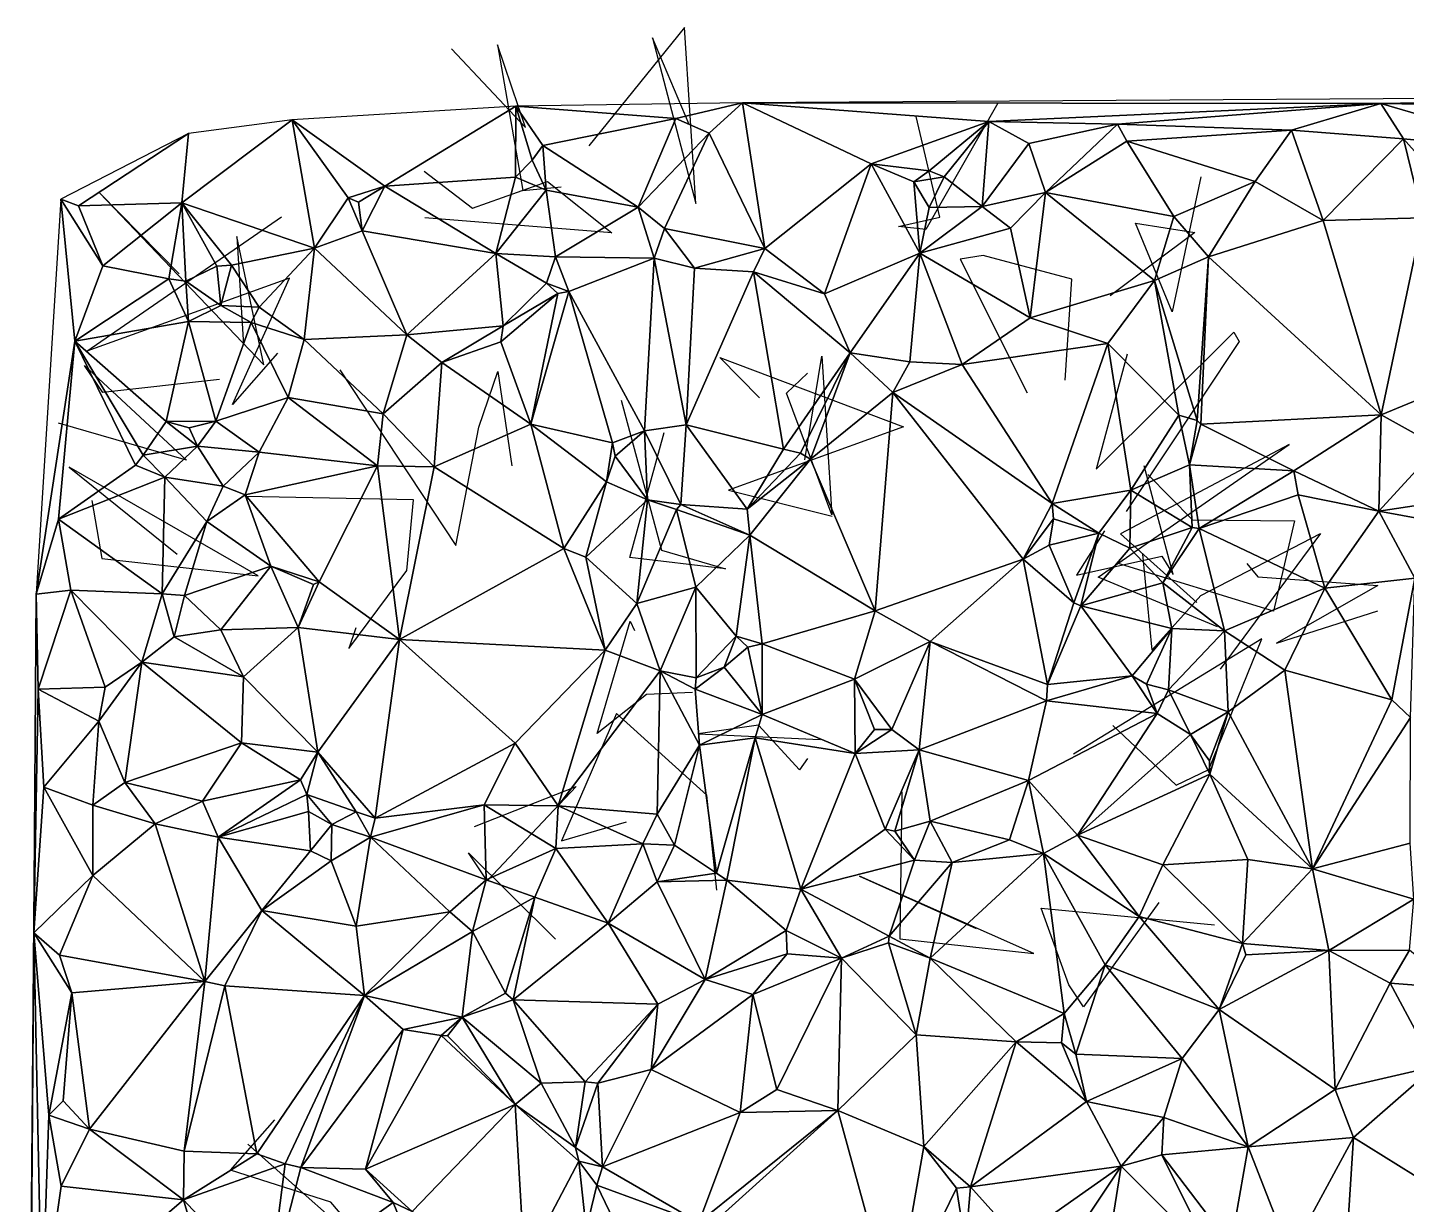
# Model space of a CAD drawing. Header units: metres. Extents: x -15 to 15.8, y -15.8 to 15.6.
# Drawn here: x -15 to -1.83, y 4.39 to 15.63 of the extents above; entities that cross this region are included whole.
import ezdxf

# ---------------------------------------------------------------- set-up
doc = ezdxf.new("R2010")
doc.units = ezdxf.units.M
doc.layers.add('CRACKS', color=1, linetype='Continuous')
doc.layers.add('STREET_MESH', color=7, linetype='Continuous')

msp = doc.modelspace()

# ---------------------------------------------------------------- linework, layer by layer
at = {"layer": 'CRACKS'}
for points in [[(-8.679, 14.706, 0.1), (-9.029, 15.536, 0.1), (-8.614, 13.951, 0.1), (-8.723, 15.632, 0.1), (-9.636, 14.503, 0.1)], [(-10.949, 15.429, 0.1), (-10.24, 14.679, 0.1), (-10.51, 15.467, 0.1), (-10.268, 14.078, 0.1), (-9.902, 14.111, 0.1)], [(-5.728, 14.91, 0.1), (-6.416, 13.704, 0.1), (-6.677, 13.733, 0.1), (-6.285, 13.822, 0.1), (-6.511, 14.784, 0.1)], [(-11.209, 14.262, 0.1), (-10.747, 13.908, 0.1), (-10.032, 14.163, 0.1), (-9.415, 13.672, 0.1), (-11.203, 13.815, 0.1)], [(-3.789, 14.208, 0.1), (-4.065, 12.919, 0.1), (-4.414, 13.765, 0.1), (-3.849, 13.677, 0.1), (-4.656, 13.072, 0.1)], [(-13.55, 13.282, 0.1), (-14.31, 14.053, 0.1), (-12.742, 12.413, 0.1), (-12.999, 13.637, 0.1), (-12.935, 12.601, 0.1)], [(-12.609, 12.524, 0.1), (-13.039, 12.033, 0.1), (-12.497, 13.238, 0.1), (-14.43, 12.541, 0.1), (-12.571, 13.825, 0.1)], [(-5.086, 12.265, 0.1), (-5.022, 13.23, 0.1), (-5.869, 13.456, 0.1), (-6.089, 13.421, 0.1), (-5.448, 12.145, 0.1)], [(-4.495, 12.514, 0.1), (-4.791, 11.415, 0.1), (-3.475, 12.724, 0.1), (-3.424, 12.635, 0.1), (-4.504, 11.01, 0.1)], [(-13.164, 12.273, 0.1), (-14.28, 12.147, 0.1), (-14.455, 12.407, 0.1), (-13.48, 11.502, 0.1), (-14.702, 11.855, 0.1)], [(-8.006, 12.096, 0.1), (-8.386, 12.483, 0.1), (-6.632, 11.82, 0.1), (-8.303, 11.215, 0.1), (-7.312, 10.966, 0.1)], [(-7.574, 11.506, 0.1), (-7.411, 12.493, 0.1), (-7.315, 10.979, 0.1), (-7.748, 12.14, 0.1), (-7.548, 12.333, 0.1)], [(-12.015, 12.363, 0.1), (-10.906, 10.688, 0.1), (-10.688, 11.815, 0.1), (-10.506, 12.348, 0.1), (-10.373, 11.448, 0.1)], [(-9.326, 12.074, 0.1), (-8.942, 10.643, 0.1), (-8.33, 10.465, 0.1), (-9.245, 10.571, 0.1), (-8.917, 11.766, 0.1)], [(-3.632, 9.91, 0.1), (-4.772, 10.385, 0.1), (-2.947, 11.651, 0.1), (-4.557, 10.799, 0.1), (-3.83, 10.141, 0.1)], [(-14.383, 11.117, 0.1), (-14.289, 10.563, 0.1), (-12.796, 10.396, 0.1), (-14.6, 11.433, 0.1), (-13.57, 10.605, 0.1)], [(-4.712, 10.828, 0.1), (-4.979, 10.404, 0.1), (-4.163, 10.586, 0.1), (-4.054, 10.409, 0.1), (-4.332, 11.446, 0.1)], [(-4.296, 11.366, 0.1), (-3.869, 10.931, 0.1), (-2.897, 10.922, 0.1), (-3.098, 10.06, 0.1), (-4.591, 10.518, 0.1)], [(-11.862, 9.899, 0.1), (-11.93, 9.703, 0.1), (-11.374, 10.447, 0.1), (-11.311, 11.122, 0.1), (-12.916, 11.155, 0.1)], [(-4.348, 10.605, 0.1), (-4.259, 9.688, 0.1), (-3.792, 10.209, 0.1), (-2.649, 10.8, 0.1), (-3.607, 9.507, 0.1)], [(-3.352, 10.515, 0.1), (-3.245, 10.386, 0.1), (-2.099, 10.306, 0.1), (-3.069, 9.754, 0.1), (-2.101, 10.064, 0.1)], [(-8.647, 9.284, 0.1), (-9.086, 9.262, 0.1), (-9.557, 8.891, 0.1), (-9.243, 9.964, 0.1), (-9.199, 9.876, 0.1)], [(-4.632, 8.969, 0.1), (-4.025, 8.399, 0.1), (-3.714, 8.548, 0.1), (-3.207, 9.794, 0.1), (-5.007, 8.693, 0.1)], [(-8.414, 7.396, 0.1), (-8.508, 8.301, 0.1), (-9.373, 9.082, 0.1), (-9.896, 7.867, 0.1), (-9.278, 8.046, 0.1)], [(-7.547, 8.652, 0.1), (-7.623, 8.544, 0.1), (-8.016, 8.971, 0.1), (-8.593, 8.887, 0.1), (-7.426, 8.833, 0.1)], [(-10.729, 8.004, 0.1), (-9.756, 8.386, 0.1), (-10.607, 7.485, 0.1), (-10.786, 7.751, 0.1), (-9.955, 6.927, 0.1)], [(-6.648, 8.335, 0.1), (-6.665, 6.93, 0.1), (-5.387, 6.789, 0.1), (-7.052, 7.528, 0.1), (-5.938, 7.028, 0.1)], [(-4.192, 7.276, 0.1), (-4.912, 6.281, 0.1), (-5.05, 6.492, 0.1), (-5.316, 7.222, 0.1), (-3.66, 7.063, 0.1)], [(-12.893, 4.968, 0.1), (-11.585, 3.809, 0.1), (-12.102, 4.416, 0.1), (-13.059, 4.722, 0.1), (-12.636, 5.203, 0.1)]]:
    msp.add_polyline3d(points, dxfattribs=at)
at = {"layer": 'STREET_MESH'}
for points in [[(-11.586, 14.118), (-10.334, 14.883), (-12.469, 14.751)], [(-11.586, 14.118), (-10.337, 14.203), (-10.334, 14.883)], [(-10.334, 14.883), (-10.337, 14.203), (-10.178, 14.367)], [(-10.334, 14.883), (-8.806, 14.765), (-8.17, 14.915)], [(-10.076, 14.506), (-10.334, 14.883), (-10.178, 14.367)], [(-10.076, 14.506), (-8.806, 14.765), (-10.334, 14.883)], [(-8.806, 14.765), (-8.488, 14.624), (-8.17, 14.915)], [(-8.488, 14.624), (-7.954, 13.524), (-8.17, 14.915)], [(2.034, 14.977), (-8.17, 14.915), (-2.072, 14.906)], [(-8.17, 14.915), (-5.817, 14.735), (-2.072, 14.906)], [(-7.954, 13.524), (-6.939, 14.331), (-8.17, 14.915)], [(-6.939, 14.331), (-5.817, 14.735), (-8.17, 14.915)], [(-5.817, 14.735), (-4.585, 14.71), (-2.072, 14.906)], [(-4.585, 14.71), (-2.923, 14.652), (-2.072, 14.906)], [(-2.923, 14.652), (-1.855, 14.569), (-2.072, 14.906)], [(0.53, 14.867), (2.034, 14.977), (-2.072, 14.906)], [(-1.855, 14.569), (-0.448, 14.433), (-2.072, 14.906)], [(-0.448, 14.433), (0.53, 14.867), (-2.072, 14.906)], [(-8.806, 14.765), (-10.076, 14.506), (-9.164, 13.918)], [(-8.806, 14.765), (-9.164, 13.918), (-8.488, 14.624)], [(-14.51, 13.929), (-13.459, 14.621), (-14.679, 13.993)], [(-14.51, 13.929), (-13.523, 13.958), (-13.459, 14.621)], [(-13.459, 14.621), (-13.523, 13.958), (-12.469, 14.751)], [(-13.523, 13.958), (-12.256, 13.526), (-12.469, 14.751)], [(-11.935, 14.008), (-11.586, 14.118), (-12.469, 14.751)], [(-12.256, 13.526), (-11.935, 14.008), (-12.469, 14.751)], [(-8.488, 14.624), (-9.164, 13.918), (-8.915, 13.714)], [(-7.954, 13.524), (-8.488, 14.624), (-8.915, 13.714)], [(-6.939, 14.331), (-6.385, 14.266), (-5.817, 14.735)], [(-6.385, 14.266), (-6.243, 14.206), (-5.817, 14.735)], [(-6.243, 14.206), (-5.879, 13.924), (-5.817, 14.735)], [(-5.879, 13.924), (-5.433, 14.525), (-5.817, 14.735)], [(-5.433, 14.525), (-4.585, 14.71), (-5.817, 14.735)], [(-4.585, 14.71), (-5.433, 14.525), (-5.275, 14.057)], [(-4.497, 14.549), (-4.585, 14.71), (-5.275, 14.057)], [(-4.585, 14.71), (-4.497, 14.549), (-2.923, 14.652)], [(-4.497, 14.549), (-3.27, 14.162), (-2.923, 14.652)], [(-3.27, 14.162), (-2.622, 13.789), (-2.923, 14.652)], [(-2.923, 14.652), (-2.622, 13.789), (-1.855, 14.569)], [(-10.043, 14.08), (-10.076, 14.506), (-10.178, 14.367)], [(-10.076, 14.506), (-10.043, 14.08), (-9.164, 13.918)], [(-5.433, 14.525), (-5.879, 13.924), (-5.275, 14.057)], [(-4.05, 13.827), (-4.497, 14.549), (-5.275, 14.057)], [(-4.497, 14.549), (-4.05, 13.827), (-3.27, 14.162)], [(-2.622, 13.789), (-1.671, 13.817), (-1.855, 14.569)], [(-1.855, 14.569), (-1.337, 13.987), (-0.448, 14.433)], [(-1.671, 13.817), (-1.337, 13.987), (-1.855, 14.569)], [(-10.337, 14.203), (-10.043, 14.08), (-10.178, 14.367)], [(-7.385, 13.09), (-6.939, 14.331), (-7.954, 13.524)], [(-7.385, 13.09), (-6.474, 13.479), (-6.939, 14.331)], [(-6.385, 14.266), (-6.939, 14.331), (-6.531, 14.159)], [(-6.939, 14.331), (-6.474, 13.479), (-6.531, 14.159)], [(-6.243, 14.206), (-6.385, 14.266), (-6.531, 14.159)], [(-11.586, 14.118), (-11.935, 14.008), (-11.837, 13.966)], [(-11.801, 13.69), (-11.586, 14.118), (-11.837, 13.966)], [(-11.801, 13.69), (-10.523, 13.476), (-11.586, 14.118)], [(-11.586, 14.118), (-10.523, 13.476), (-10.337, 14.203)], [(-10.523, 13.476), (-10.043, 14.08), (-10.337, 14.203)], [(-6.384, 13.915), (-6.243, 14.206), (-6.531, 14.159)], [(-6.474, 13.479), (-6.384, 13.915), (-6.531, 14.159)], [(-6.243, 14.206), (-6.384, 13.915), (-5.879, 13.924)], [(-3.27, 14.162), (-4.05, 13.827), (-3.716, 13.444)], [(-2.622, 13.789), (-3.27, 14.162), (-3.716, 13.444)], [(-14.914, 10.222), (-14.546, 12.638), (-14.679, 13.993)], [(-14.28, 13.356), (-14.51, 13.929), (-14.679, 13.993)], [(-14.546, 12.638), (-14.28, 13.356), (-14.679, 13.993)], [(-12.256, 13.526), (-11.801, 13.69), (-11.935, 14.008)], [(-11.935, 14.008), (-11.801, 13.69), (-11.837, 13.966)], [(-9.956, 13.443), (-10.043, 14.08), (-10.523, 13.476)], [(-10.043, 14.08), (-9.956, 13.443), (-9.164, 13.918)], [(-5.879, 13.924), (-5.61, 13.718), (-5.275, 14.057)], [(-5.61, 13.718), (-5.422, 12.861), (-5.275, 14.057)], [(-5.422, 12.861), (-4.232, 13.218), (-5.275, 14.057)], [(-4.232, 13.218), (-4.05, 13.827), (-5.275, 14.057)], [(-14.28, 13.356), (-13.523, 13.958), (-14.51, 13.929)], [(-14.28, 13.356), (-13.648, 13.232), (-13.523, 13.958)], [(-13.648, 13.232), (-13.485, 13.212), (-13.523, 13.958)], [(-13.523, 13.958), (-13.191, 13.354), (-13.05, 13.364)], [(-12.256, 13.526), (-13.523, 13.958), (-13.05, 13.364)], [(-13.485, 13.212), (-13.191, 13.354), (-13.523, 13.958)], [(-9.164, 13.918), (-9.956, 13.443), (-9.013, 13.432)], [(-9.164, 13.918), (-9.013, 13.432), (-8.915, 13.714)], [(-5.879, 13.924), (-6.474, 13.479), (-5.61, 13.718)], [(-6.384, 13.915), (-6.474, 13.479), (-5.879, 13.924)], [(-9.013, 13.432), (-8.628, 13.336), (-8.915, 13.714)], [(-8.628, 13.336), (-7.954, 13.524), (-8.915, 13.714)], [(-5.61, 13.718), (-6.474, 13.479), (-5.422, 12.861)], [(-4.05, 13.827), (-4.232, 13.218), (-3.716, 13.444)], [(-2.622, 13.789), (-3.716, 13.444), (-2.068, 11.933)], [(-1.671, 13.817), (-2.622, 13.789), (-2.068, 11.933)], [(-0.5, 12.581), (-1.671, 13.817), (-2.068, 11.933)], [(-12.256, 13.526), (-11.375, 12.698), (-11.801, 13.69)], [(-11.801, 13.69), (-11.375, 12.698), (-10.523, 13.476)], [(-12.784, 12.962), (-12.256, 13.526), (-13.05, 13.364)], [(-12.356, 12.654), (-12.256, 13.526), (-12.784, 12.962)], [(-11.375, 12.698), (-12.256, 13.526), (-12.356, 12.654)], [(-11.375, 12.698), (-10.453, 12.785), (-10.523, 13.476)], [(-10.04, 13.191), (-9.956, 13.443), (-10.523, 13.476)], [(-10.453, 12.785), (-10.04, 13.191), (-10.523, 13.476)], [(-9.956, 13.443), (-10.04, 13.191), (-9.827, 13.113)], [(-9.956, 13.443), (-9.827, 13.113), (-9.013, 13.432)], [(-7.954, 13.524), (-8.628, 13.336), (-8.063, 13.3)], [(-7.385, 13.09), (-7.954, 13.524), (-8.063, 13.3)], [(-7.141, 12.527), (-6.474, 13.479), (-7.385, 13.09)], [(-6.474, 13.479), (-7.141, 12.527), (-6.569, 12.439)], [(-6.474, 13.479), (-6.569, 12.439), (-6.071, 12.416)], [(-5.422, 12.861), (-6.474, 13.479), (-6.071, 12.416)], [(-4.232, 13.218), (-3.826, 11.88), (-3.716, 13.444)], [(-3.826, 11.88), (-3.789, 11.845), (-3.716, 13.444)], [(-3.716, 13.444), (-3.789, 11.845), (-2.068, 11.933)], [(-13.648, 13.232), (-14.28, 13.356), (-14.546, 12.638)], [(-13.191, 13.354), (-13.485, 13.212), (-13.15, 12.979)], [(-13.191, 13.354), (-13.15, 12.979), (-13.05, 13.364)], [(-13.15, 12.979), (-12.784, 12.962), (-13.05, 13.364)], [(-9.827, 13.113), (-9.103, 11.783), (-9.013, 13.432)], [(-9.103, 11.783), (-8.706, 11.839), (-9.013, 13.432)], [(-8.706, 11.839), (-8.628, 13.336), (-9.013, 13.432)], [(-8.063, 13.3), (-8.628, 13.336), (-8.706, 11.839)], [(-13.46, 12.827), (-13.648, 13.232), (-14.546, 12.638)], [(-13.485, 13.212), (-13.648, 13.232), (-13.46, 12.827)], [(-13.15, 12.979), (-13.485, 13.212), (-13.46, 12.827)], [(-10.04, 13.191), (-10.453, 12.785), (-9.931, 13.094)], [(-9.827, 13.113), (-10.04, 13.191), (-9.931, 13.094)], [(-7.776, 11.608), (-8.063, 13.3), (-8.706, 11.839)], [(-7.776, 11.608), (-7.141, 12.527), (-8.063, 13.3)], [(-7.141, 12.527), (-7.385, 13.09), (-8.063, 13.3)], [(-4.232, 13.218), (-5.422, 12.861), (-4.678, 12.616)], [(-4, 11.931), (-4.232, 13.218), (-4.678, 12.616)], [(-4, 11.931), (-3.826, 11.88), (-4.232, 13.218)], [(-10.453, 12.785), (-10.477, 12.632), (-9.931, 13.094)], [(-10.477, 12.632), (-10.191, 11.845), (-9.931, 13.094)], [(-10.191, 11.845), (-9.827, 13.113), (-9.931, 13.094)], [(-9.827, 13.113), (-10.191, 11.845), (-9.409, 11.666)], [(-9.103, 11.783), (-9.827, 13.113), (-9.409, 11.666)], [(-12.861, 12.817), (-13.15, 12.979), (-13.46, 12.827)], [(-13.15, 12.979), (-12.861, 12.817), (-12.784, 12.962)], [(-12.861, 12.817), (-12.356, 12.654), (-12.784, 12.962)], [(-13.672, 11.871), (-13.46, 12.827), (-14.546, 12.638)], [(-13.672, 11.871), (-13.198, 11.874), (-13.46, 12.827)], [(-13.198, 11.874), (-12.861, 12.817), (-13.46, 12.827)], [(-12.509, 12.099), (-12.861, 12.817), (-13.198, 11.874)], [(-12.861, 12.817), (-12.509, 12.099), (-12.356, 12.654)], [(-10.453, 12.785), (-11.375, 12.698), (-11.039, 12.434)], [(-10.477, 12.632), (-10.453, 12.785), (-11.039, 12.434)], [(-4.678, 12.616), (-5.422, 12.861), (-6.071, 12.416)], [(-12.509, 12.099), (-11.601, 11.944), (-12.356, 12.654)], [(-11.601, 11.944), (-11.375, 12.698), (-12.356, 12.654)], [(-11.375, 12.698), (-11.601, 11.944), (-11.039, 12.434)], [(-14.702, 10.939), (-14.546, 12.638), (-14.914, 10.222)], [(-14.702, 10.939), (-13.966, 11.454), (-14.546, 12.638)], [(-13.893, 11.548), (-13.672, 11.871), (-14.546, 12.638)], [(-13.966, 11.454), (-13.893, 11.548), (-14.546, 12.638)], [(-10.191, 11.845), (-10.477, 12.632), (-11.039, 12.434)], [(-7.613, 11.569), (-7.141, 12.527), (-7.776, 11.608)], [(-7.141, 12.527), (-7.613, 11.569), (-7.52, 11.511)], [(-7.141, 12.527), (-7.52, 11.511), (-6.734, 12.146)], [(-6.569, 12.439), (-7.141, 12.527), (-6.734, 12.146)], [(-5.212, 11.088), (-4.678, 12.616), (-6.071, 12.416)], [(-4.46, 11.215), (-4.678, 12.616), (-5.212, 11.088)], [(-4.46, 11.215), (-4, 11.931), (-4.678, 12.616)], [(-1.525, 11.632), (-0.5, 12.581), (-2.068, 11.933)], [(-11.601, 11.944), (-11.113, 11.437), (-11.039, 12.434)], [(-11.113, 11.437), (-10.191, 11.845), (-11.039, 12.434)], [(-6.071, 12.416), (-6.569, 12.439), (-6.734, 12.146)], [(-5.212, 11.088), (-6.071, 12.416), (-6.734, 12.146)], [(-7.52, 11.511), (-6.9, 10.061), (-6.734, 12.146)], [(-6.9, 10.061), (-5.486, 10.556), (-6.734, 12.146)], [(-5.486, 10.556), (-5.212, 11.088), (-6.734, 12.146)], [(-12.509, 12.099), (-13.198, 11.874), (-12.786, 11.579)], [(-11.654, 11.448), (-12.509, 12.099), (-12.786, 11.579)], [(-12.509, 12.099), (-11.654, 11.448), (-11.601, 11.944)], [(-13.893, 11.548), (-13.374, 11.636), (-13.672, 11.871)], [(-13.455, 11.81), (-13.198, 11.874), (-13.672, 11.871)], [(-13.374, 11.636), (-13.455, 11.81), (-13.672, 11.871)], [(-13.374, 11.636), (-13.198, 11.874), (-13.455, 11.81)], [(-13.198, 11.874), (-13.374, 11.636), (-12.786, 11.579)], [(-11.601, 11.944), (-11.654, 11.448), (-11.113, 11.437)], [(-3.898, 11.456), (-4, 11.931), (-4.46, 11.215)], [(-3.898, 11.456), (-3.826, 11.88), (-4, 11.931)], [(-3.826, 11.88), (-3.898, 11.456), (-3.789, 11.845)], [(-3.789, 11.845), (-2.902, 11.4), (-2.068, 11.933)], [(-2.902, 11.4), (-2.091, 11.013), (-2.068, 11.933)], [(-2.091, 11.013), (-1.525, 11.632), (-2.068, 11.933)], [(-10.191, 11.845), (-11.113, 11.437), (-9.876, 10.657)], [(-9.469, 11.296), (-10.191, 11.845), (-9.876, 10.657)], [(-10.191, 11.845), (-9.469, 11.296), (-9.409, 11.666)], [(-9.385, 11.54), (-9.103, 11.783), (-9.409, 11.666)], [(-9.103, 11.783), (-9.385, 11.54), (-9.076, 11.122)], [(-8.706, 11.839), (-9.103, 11.783), (-8.759, 11.078)], [(-9.103, 11.783), (-9.076, 11.122), (-8.759, 11.078)], [(-8.125, 11.034), (-8.706, 11.839), (-8.759, 11.078)], [(-8.125, 11.034), (-7.776, 11.608), (-8.706, 11.839)], [(-3.898, 11.456), (-2.902, 11.4), (-3.789, 11.845)], [(-13.374, 11.636), (-13.893, 11.548), (-13.685, 11.34)], [(-13.13, 11.253), (-13.374, 11.636), (-13.685, 11.34)], [(-13.374, 11.636), (-13.13, 11.253), (-12.786, 11.579)], [(-9.469, 11.296), (-9.385, 11.54), (-9.409, 11.666)], [(-8.125, 11.034), (-7.613, 11.569), (-7.776, 11.608)], [(-1.525, 11.632), (-2.091, 11.013), (-0.972, 11.184)], [(-13.893, 11.548), (-13.966, 11.454), (-13.685, 11.34)], [(-13.13, 11.253), (-12.918, 11.169), (-12.786, 11.579)], [(-12.918, 11.169), (-11.654, 11.448), (-12.786, 11.579)], [(-9.385, 11.54), (-9.469, 11.296), (-9.076, 11.122)], [(-7.613, 11.569), (-8.125, 11.034), (-7.52, 11.511)], [(-8.125, 11.034), (-8.098, 10.786), (-7.52, 11.511)], [(-7.52, 11.511), (-8.098, 10.786), (-6.9, 10.061)], [(-13.966, 11.454), (-14.702, 10.939), (-13.685, 11.34)], [(-14.702, 10.939), (-13.711, 10.224), (-13.685, 11.34)], [(-13.711, 10.224), (-13.284, 10.915), (-13.685, 11.34)], [(-13.284, 10.915), (-13.13, 11.253), (-13.685, 11.34)], [(-12.212, 10.339), (-11.654, 11.448), (-12.918, 11.169)], [(-11.654, 11.448), (-12.212, 10.339), (-11.445, 9.788)], [(-11.113, 11.437), (-11.654, 11.448), (-11.445, 9.788)], [(-9.876, 10.657), (-11.113, 11.437), (-11.445, 9.788)], [(-3.872, 10.859), (-3.898, 11.456), (-4.46, 11.215)], [(-3.898, 11.456), (-3.872, 10.859), (-3.806, 10.849)], [(-3.898, 11.456), (-3.806, 10.849), (-2.902, 11.4)], [(-2.902, 11.4), (-3.806, 10.849), (-2.861, 11.17)], [(-2.091, 11.013), (-2.902, 11.4), (-2.861, 11.17)], [(-12.918, 11.169), (-13.13, 11.253), (-13.284, 10.915)], [(-9.469, 11.296), (-9.876, 10.657), (-9.664, 10.575)], [(-9.076, 11.122), (-9.469, 11.296), (-9.664, 10.575)], [(-4.46, 11.215), (-5.212, 11.088), (-4.765, 10.805)], [(-4.469, 10.66), (-4.46, 11.215), (-4.765, 10.805)], [(-4.469, 10.66), (-3.872, 10.859), (-4.46, 11.215)], [(-12.673, 10.49), (-12.918, 11.169), (-13.284, 10.915)], [(-12.673, 10.49), (-12.212, 10.339), (-12.918, 11.169)], [(-9.179, 10.133), (-9.076, 11.122), (-9.664, 10.575)], [(-9.076, 11.122), (-9.179, 10.133), (-8.8, 11.029)], [(-9.076, 11.122), (-8.8, 11.029), (-8.759, 11.078)], [(-8.8, 11.029), (-8.098, 10.786), (-8.759, 11.078)], [(-8.098, 10.786), (-8.125, 11.034), (-8.759, 11.078)], [(-5.486, 10.556), (-5.199, 10.94), (-5.212, 11.088)], [(-5.212, 11.088), (-5.199, 10.94), (-4.765, 10.805)], [(-3.806, 10.849), (-2.607, 10.279), (-2.861, 11.17)], [(-2.607, 10.279), (-2.091, 11.013), (-2.861, 11.17)], [(-2.091, 11.013), (-0.994, 10.813), (-0.972, 11.184)], [(-14.583, 10.26), (-14.702, 10.939), (-14.914, 10.222)], [(-13.711, 10.224), (-14.702, 10.939), (-14.583, 10.26)], [(-9.179, 10.133), (-8.615, 10.29), (-8.8, 11.029)], [(-8.8, 11.029), (-8.615, 10.29), (-8.098, 10.786)], [(-5.199, 10.94), (-5.486, 10.556), (-5.238, 10.689)], [(-5.199, 10.94), (-5.238, 10.689), (-4.765, 10.805)], [(-2.091, 11.013), (-2.607, 10.279), (-1.748, 10.374)], [(-0.994, 10.813), (-2.091, 11.013), (-1.748, 10.374)], [(-13.711, 10.224), (-13.498, 10.209), (-13.284, 10.915)], [(-13.498, 10.209), (-12.673, 10.49), (-13.284, 10.915)], [(-5.238, 10.689), (-5.004, 10.138), (-4.765, 10.805)], [(-5.004, 10.138), (-4.936, 10.111), (-4.765, 10.805)], [(-4.936, 10.111), (-4.469, 10.66), (-4.765, 10.805)], [(-3.872, 10.859), (-4.469, 10.66), (-4.154, 10.331)], [(-3.806, 10.849), (-3.872, 10.859), (-4.154, 10.331)], [(-3.564, 9.871), (-3.806, 10.849), (-4.154, 10.331)], [(-2.607, 10.279), (-3.806, 10.849), (-3.564, 9.871)], [(-8.615, 10.29), (-8.228, 9.821), (-8.098, 10.786)], [(-8.228, 9.821), (-7.98, 9.748), (-8.098, 10.786)], [(-8.098, 10.786), (-7.98, 9.748), (-6.9, 10.061)], [(-5.238, 10.689), (-5.486, 10.556), (-5.004, 10.138)], [(-9.481, 9.687), (-9.876, 10.657), (-11.445, 9.788)], [(-9.876, 10.657), (-9.481, 9.687), (-9.664, 10.575)], [(-9.481, 9.687), (-9.179, 10.133), (-9.664, 10.575)], [(-6.376, 9.771), (-5.486, 10.556), (-6.9, 10.061)], [(-6.376, 9.771), (-5.256, 9.359), (-5.486, 10.556)], [(-5.486, 10.556), (-5.256, 9.359), (-5.004, 10.138)], [(-4.469, 10.66), (-4.936, 10.111), (-4.154, 10.331)], [(-13.151, 9.881), (-12.673, 10.49), (-13.498, 10.209)], [(-12.673, 10.49), (-13.151, 9.881), (-12.412, 9.902)], [(-12.267, 10.314), (-12.673, 10.49), (-12.412, 9.902)], [(-12.673, 10.49), (-12.267, 10.314), (-12.212, 10.339)], [(-12.212, 10.339), (-12.412, 9.902), (-11.445, 9.788)], [(-12.212, 10.339), (-12.267, 10.314), (-12.412, 9.902)], [(-9.179, 10.133), (-8.954, 9.488), (-8.615, 10.29)], [(-8.954, 9.488), (-8.61, 9.424), (-8.615, 10.29)], [(-8.61, 9.424), (-8.228, 9.821), (-8.615, 10.29)], [(-4.936, 10.111), (-4.068, 9.893), (-4.154, 10.331)], [(-4.068, 9.893), (-3.564, 9.871), (-4.154, 10.331)], [(-2.607, 10.279), (-3.564, 9.871), (-2.989, 9.497)], [(-1.966, 9.211), (-2.607, 10.279), (-2.989, 9.497)], [(-1.748, 10.374), (-2.607, 10.279), (-1.966, 9.211)], [(-1.789, 9.044), (-1.748, 10.374), (-1.966, 9.211)], [(-14.997, 0.038), (-14.937, 6.986), (-14.914, 10.222)], [(-14.937, 6.986), (-14.896, 9.313), (-14.914, 10.222)], [(-14.896, 9.313), (-14.583, 10.26), (-14.914, 10.222)], [(-14.255, 9.333), (-14.583, 10.26), (-14.896, 9.313)], [(-14.255, 9.333), (-13.907, 9.572), (-14.583, 10.26)], [(-13.907, 9.572), (-13.711, 10.224), (-14.583, 10.26)], [(-13.711, 10.224), (-13.907, 9.572), (-13.596, 9.813)], [(-13.498, 10.209), (-13.711, 10.224), (-13.596, 9.813)], [(-13.151, 9.881), (-13.498, 10.209), (-13.596, 9.813)], [(-8.954, 9.488), (-9.179, 10.133), (-9.481, 9.687)], [(-7.98, 9.748), (-7.099, 9.409), (-6.9, 10.061)], [(-7.099, 9.409), (-6.376, 9.771), (-6.9, 10.061)], [(-5.256, 9.359), (-4.936, 10.111), (-5.004, 10.138)], [(-5.256, 9.359), (-4.445, 9.441), (-4.936, 10.111)], [(-4.445, 9.441), (-4.068, 9.893), (-4.936, 10.111)], [(-12.936, 9.433), (-13.151, 9.881), (-13.596, 9.813)], [(-13.151, 9.881), (-12.936, 9.433), (-12.412, 9.902)], [(-12.936, 9.433), (-12.225, 8.714), (-12.412, 9.902)], [(-12.412, 9.902), (-12.225, 8.714), (-11.445, 9.788)], [(-4.311, 9.363), (-4.068, 9.893), (-4.445, 9.441)], [(-4.068, 9.893), (-4.311, 9.363), (-4.1, 9.307)], [(-4.068, 9.893), (-4.1, 9.307), (-3.564, 9.871)], [(-13.907, 9.572), (-12.936, 9.433), (-13.596, 9.813)], [(-12.225, 8.714), (-11.678, 8.081), (-11.445, 9.788)], [(-11.445, 9.788), (-11.678, 8.081), (-10.339, 8.8)], [(-9.481, 9.687), (-11.445, 9.788), (-10.339, 8.8)], [(-8.61, 9.424), (-8.345, 9.524), (-8.228, 9.821)], [(-8.345, 9.524), (-8.119, 9.717), (-8.228, 9.821)], [(-8.228, 9.821), (-8.119, 9.717), (-7.98, 9.748)], [(-7.98, 9.748), (-8.119, 9.717), (-7.98, 9.072)], [(-7.099, 9.409), (-7.98, 9.748), (-7.98, 9.072)], [(-6.742, 8.93), (-6.376, 9.771), (-7.099, 9.409)], [(-6.376, 9.771), (-6.742, 8.93), (-6.481, 8.736)], [(-5.264, 9.204), (-6.376, 9.771), (-6.481, 8.736)], [(-6.376, 9.771), (-5.264, 9.204), (-5.256, 9.359)], [(-3.564, 9.871), (-4.1, 9.307), (-3.528, 9.099)], [(-3.564, 9.871), (-3.528, 9.099), (-2.989, 9.497)], [(-9.93, 8.199), (-9.481, 9.687), (-10.339, 8.8)], [(-9.93, 8.199), (-8.954, 9.488), (-9.481, 9.687)], [(-8.119, 9.717), (-8.345, 9.524), (-7.98, 9.072)], [(-13.907, 9.572), (-14.255, 9.333), (-14.316, 9.008)], [(-14.067, 8.423), (-13.907, 9.572), (-14.316, 9.008)], [(-14.067, 8.423), (-12.954, 8.801), (-13.907, 9.572)], [(-12.954, 8.801), (-12.936, 9.433), (-13.907, 9.572)], [(-9.93, 8.199), (-8.985, 8.122), (-8.954, 9.488)], [(-8.954, 9.488), (-8.985, 8.122), (-8.578, 8.779)], [(-8.954, 9.488), (-8.578, 8.779), (-8.621, 9.313)], [(-8.61, 9.424), (-8.954, 9.488), (-8.621, 9.313)], [(-7.98, 9.072), (-8.345, 9.524), (-8.621, 9.313)], [(-8.345, 9.524), (-8.61, 9.424), (-8.621, 9.313)], [(-2.989, 9.497), (-3.528, 9.099), (-2.723, 7.598)], [(-1.966, 9.211), (-2.989, 9.497), (-2.723, 7.598)], [(-12.936, 9.433), (-12.954, 8.801), (-12.225, 8.714)], [(-7.099, 9.409), (-7.98, 9.072), (-7.092, 8.699)], [(-6.909, 8.929), (-7.099, 9.409), (-7.092, 8.699)], [(-6.909, 8.929), (-6.742, 8.93), (-7.099, 9.409)], [(-4.445, 9.441), (-5.264, 9.204), (-4.209, 9.083)], [(-5.256, 9.359), (-5.264, 9.204), (-4.445, 9.441)], [(-4.311, 9.363), (-4.445, 9.441), (-4.209, 9.083)], [(-4.1, 9.307), (-4.311, 9.363), (-4.209, 9.083)], [(-14.896, 9.313), (-14.937, 6.986), (-14.842, 8.377)], [(-14.316, 9.008), (-14.255, 9.333), (-14.896, 9.313)], [(-14.316, 9.008), (-14.896, 9.313), (-14.842, 8.377)], [(-8.578, 8.779), (-7.98, 9.072), (-8.621, 9.313)], [(-3.89, 8.882), (-4.1, 9.307), (-4.209, 9.083)], [(-4.1, 9.307), (-3.89, 8.882), (-3.528, 9.099)], [(-5.437, 8.442), (-5.264, 9.204), (-6.481, 8.736)], [(-5.264, 9.204), (-5.437, 8.442), (-4.209, 9.083)], [(-3.89, 8.882), (-3.707, 8.63), (-3.528, 9.099)], [(-3.707, 8.63), (-3.704, 8.503), (-3.528, 9.099)], [(-3.528, 9.099), (-3.704, 8.503), (-2.723, 7.598)], [(-1.789, 9.044), (-1.966, 9.211), (-2.723, 7.598)], [(-14.375, 8.207), (-14.316, 9.008), (-14.842, 8.377)], [(-14.375, 8.207), (-14.067, 8.423), (-14.316, 9.008)], [(-7.98, 9.072), (-8.578, 8.779), (-8.048, 8.85)], [(-7.092, 8.699), (-7.98, 9.072), (-8.048, 8.85)], [(-5.437, 8.442), (-4.97, 7.919), (-4.209, 9.083)], [(-4.97, 7.919), (-3.89, 8.882), (-4.209, 9.083)], [(-1.79, 7.843), (-1.789, 9.044), (-2.723, 7.598)], [(-8.578, 8.779), (-8.417, 7.558), (-8.048, 8.85)], [(-8.417, 7.558), (-8.319, 7.491), (-8.048, 8.85)], [(-8.319, 7.491), (-7.611, 7.404), (-8.048, 8.85)], [(-7.611, 7.404), (-7.092, 8.699), (-8.048, 8.85)], [(-6.481, 8.736), (-6.742, 8.93), (-7.092, 8.699)], [(-6.742, 8.93), (-6.909, 8.929), (-7.092, 8.699)], [(-3.704, 8.503), (-3.89, 8.882), (-4.97, 7.919)], [(-3.707, 8.63), (-3.89, 8.882), (-3.704, 8.503)], [(-14.067, 8.423), (-13.327, 8.245), (-12.954, 8.801)], [(-12.954, 8.801), (-13.327, 8.245), (-12.389, 8.45)], [(-12.225, 8.714), (-12.954, 8.801), (-12.389, 8.45)], [(-12.329, 8.309), (-12.225, 8.714), (-12.389, 8.45)], [(-12.329, 8.309), (-11.86, 8.143), (-12.225, 8.714)], [(-12.225, 8.714), (-11.86, 8.143), (-11.678, 8.081)], [(-11.678, 8.081), (-10.635, 8.209), (-10.339, 8.8)], [(-10.635, 8.209), (-9.93, 8.199), (-10.339, 8.8)], [(-8.578, 8.779), (-8.985, 8.122), (-8.817, 7.824)], [(-8.417, 7.558), (-8.578, 8.779), (-8.817, 7.824)], [(-7.611, 7.404), (-6.805, 7.977), (-7.092, 8.699)], [(-6.805, 7.977), (-6.481, 8.736), (-7.092, 8.699)], [(-6.805, 7.977), (-6.714, 7.959), (-6.481, 8.736)], [(-6.714, 7.959), (-6.376, 8.054), (-6.481, 8.736)], [(-6.376, 8.054), (-5.437, 8.442), (-6.481, 8.736)], [(-13.327, 8.245), (-13.178, 7.902), (-12.389, 8.45)], [(-13.178, 7.902), (-12.329, 8.309), (-12.389, 8.45)], [(-5.617, 7.875), (-5.437, 8.442), (-6.376, 8.054)], [(-5.437, 8.442), (-5.617, 7.875), (-5.292, 7.744)], [(-5.437, 8.442), (-5.292, 7.744), (-4.97, 7.919)], [(-4.155, 7.637), (-3.704, 8.503), (-4.97, 7.919)], [(-4.155, 7.637), (-3.342, 7.689), (-3.704, 8.503)], [(-3.704, 8.503), (-3.342, 7.689), (-2.723, 7.598)], [(-14.937, 6.986), (-14.374, 7.536), (-14.842, 8.377)], [(-14.374, 7.536), (-14.375, 8.207), (-14.842, 8.377)], [(-14.067, 8.423), (-14.375, 8.207), (-13.778, 8.028)], [(-13.327, 8.245), (-14.067, 8.423), (-13.778, 8.028)], [(-12.329, 8.309), (-13.178, 7.902), (-12.314, 8.147)], [(-11.86, 8.143), (-12.329, 8.309), (-12.091, 8.023)], [(-12.329, 8.309), (-12.314, 8.147), (-12.091, 8.023)], [(-14.375, 8.207), (-14.374, 7.536), (-13.778, 8.028)], [(-13.178, 7.902), (-13.327, 8.245), (-13.778, 8.028)], [(-11.723, 7.902), (-10.635, 8.209), (-11.678, 8.081)], [(-11.723, 7.902), (-10.618, 7.494), (-10.635, 8.209)], [(-10.618, 7.494), (-9.95, 7.793), (-10.635, 8.209)], [(-9.95, 7.793), (-9.93, 8.199), (-10.635, 8.209)], [(-9.119, 7.838), (-9.93, 8.199), (-9.95, 7.793)], [(-8.985, 8.122), (-9.93, 8.199), (-9.119, 7.838)], [(-12.314, 8.147), (-13.178, 7.902), (-12.294, 7.772)], [(-12.314, 8.147), (-12.294, 7.772), (-12.091, 8.023)], [(-11.86, 8.143), (-12.091, 8.023), (-11.723, 7.902)], [(-11.86, 8.143), (-11.723, 7.902), (-11.678, 8.081)], [(-8.985, 8.122), (-9.119, 7.838), (-8.817, 7.824)], [(-6.714, 7.959), (-6.527, 7.68), (-6.376, 8.054)], [(-6.376, 8.054), (-6.527, 7.68), (-6.167, 7.66)], [(-5.617, 7.875), (-6.376, 8.054), (-6.167, 7.66)], [(-14.374, 7.536), (-13.305, 6.524), (-13.778, 8.028)], [(-13.305, 6.524), (-13.178, 7.902), (-13.778, 8.028)], [(-12.091, 8.023), (-12.294, 7.772), (-12.099, 7.676)], [(-11.723, 7.902), (-12.091, 8.023), (-12.099, 7.676)], [(-6.527, 7.68), (-6.805, 7.977), (-7.611, 7.404)], [(-6.527, 7.68), (-6.714, 7.959), (-6.805, 7.977)], [(-5.292, 7.744), (-4.381, 7.144), (-4.97, 7.919)], [(-4.381, 7.144), (-4.155, 7.637), (-4.97, 7.919)], [(-12.759, 7.201), (-13.178, 7.902), (-13.305, 6.524)], [(-13.178, 7.902), (-12.759, 7.201), (-12.294, 7.772)], [(-12.294, 7.772), (-12.759, 7.201), (-12.099, 7.676)], [(-11.859, 7.052), (-11.723, 7.902), (-12.099, 7.676)], [(-11.723, 7.902), (-11.859, 7.052), (-10.963, 7.189)], [(-10.618, 7.494), (-11.723, 7.902), (-10.963, 7.189)], [(-10.152, 7.327), (-9.95, 7.793), (-10.618, 7.494)], [(-9.95, 7.793), (-10.152, 7.327), (-9.45, 7.079)], [(-9.119, 7.838), (-9.95, 7.793), (-9.45, 7.079)], [(-8.984, 7.475), (-9.119, 7.838), (-9.45, 7.079)], [(-9.119, 7.838), (-8.984, 7.475), (-8.817, 7.824)], [(-8.984, 7.475), (-8.417, 7.558), (-8.817, 7.824)], [(-5.292, 7.744), (-5.617, 7.875), (-6.167, 7.66)], [(-1.756, 7.309), (-1.79, 7.843), (-2.723, 7.598)], [(-12.759, 7.201), (-11.859, 7.052), (-12.099, 7.676)], [(-6.766, 6.955), (-6.527, 7.68), (-7.611, 7.404)], [(-6.527, 7.68), (-6.766, 6.955), (-6.167, 7.66)], [(-6.766, 6.955), (-6.376, 6.746), (-6.167, 7.66)], [(-6.376, 6.746), (-5.292, 7.744), (-6.167, 7.66)], [(-6.376, 6.746), (-5.097, 6.217), (-5.292, 7.744)], [(-4.381, 7.144), (-5.292, 7.744), (-4.703, 6.681)], [(-5.292, 7.744), (-5.097, 6.217), (-4.703, 6.681)], [(-3.342, 7.689), (-4.155, 7.637), (-3.391, 6.886)], [(-3.342, 7.689), (-3.391, 6.886), (-2.723, 7.598)], [(-14.693, 6.775), (-14.374, 7.536), (-14.937, 6.986)], [(-14.374, 7.536), (-14.693, 6.775), (-13.305, 6.524)], [(-8.417, 7.558), (-8.984, 7.475), (-8.319, 7.491)], [(-4.155, 7.637), (-4.381, 7.144), (-3.391, 6.886)], [(-3.391, 6.886), (-2.568, 6.818), (-2.723, 7.598)], [(-2.568, 6.818), (-1.756, 7.309), (-2.723, 7.598)], [(-10.748, 7), (-10.618, 7.494), (-10.963, 7.189)], [(-10.152, 7.327), (-10.618, 7.494), (-10.748, 7)], [(-8.524, 6.543), (-8.984, 7.475), (-9.45, 7.079)], [(-8.984, 7.475), (-8.524, 6.543), (-8.319, 7.491)], [(-8.524, 6.543), (-7.752, 7.009), (-8.319, 7.491)], [(-8.319, 7.491), (-7.752, 7.009), (-7.611, 7.404)], [(-7.752, 7.009), (-7.222, 6.746), (-7.611, 7.404)], [(-7.222, 6.746), (-6.766, 6.955), (-7.611, 7.404)], [(-10.432, 6.41), (-10.152, 7.327), (-10.748, 7)], [(-10.358, 6.347), (-10.152, 7.327), (-10.432, 6.41)], [(-10.152, 7.327), (-10.358, 6.347), (-9.45, 7.079)], [(-1.798, 6.821), (-1.756, 7.309), (-2.568, 6.818)], [(-13.114, 6.48), (-12.759, 7.201), (-13.305, 6.524)], [(-12.759, 7.201), (-13.114, 6.48), (-11.778, 6.389)], [(-11.859, 7.052), (-12.759, 7.201), (-11.778, 6.389)], [(-11.859, 7.052), (-11.778, 6.389), (-10.963, 7.189)], [(-11.778, 6.389), (-10.748, 7), (-10.963, 7.189)], [(-3.615, 6.255), (-4.381, 7.144), (-4.703, 6.681)], [(-3.391, 6.886), (-4.381, 7.144), (-3.615, 6.255)], [(-14.987, 0.207), (-14.937, 6.986), (-14.997, 0.038)], [(-14.937, 6.986), (-14.987, 0.207), (-14.86, 3.279)], [(-14.795, 5.246), (-14.937, 6.986), (-14.86, 3.279)], [(-14.795, 5.246), (-14.574, 6.414), (-14.937, 6.986)], [(-14.574, 6.414), (-14.693, 6.775), (-14.937, 6.986)], [(-11.778, 6.389), (-10.846, 6.183), (-10.748, 7)], [(-10.846, 6.183), (-10.432, 6.41), (-10.748, 7)], [(-9.45, 7.079), (-10.358, 6.347), (-8.978, 6.306)], [(-8.524, 6.543), (-9.45, 7.079), (-8.978, 6.306)], [(-7.743, 6.788), (-7.752, 7.009), (-8.524, 6.543)], [(-7.222, 6.746), (-7.752, 7.009), (-7.743, 6.788)], [(-6.773, 6.891), (-6.766, 6.955), (-7.222, 6.746)], [(-6.773, 6.891), (-7.222, 6.746), (-6.51, 6.013)], [(-6.766, 6.955), (-6.773, 6.891), (-6.376, 6.746)], [(-6.773, 6.891), (-6.51, 6.013), (-6.376, 6.746)], [(-3.362, 6.777), (-3.391, 6.886), (-3.615, 6.255)], [(-3.391, 6.886), (-3.362, 6.777), (-2.568, 6.818)], [(-14.693, 6.775), (-14.574, 6.414), (-13.305, 6.524)], [(-7.743, 6.788), (-8.524, 6.543), (-8.069, 6.4)], [(-7.222, 6.746), (-7.743, 6.788), (-8.069, 6.4)], [(-7.222, 6.746), (-8.069, 6.4), (-7.839, 5.49)], [(-7.257, 5.292), (-7.222, 6.746), (-7.839, 5.49)], [(-7.222, 6.746), (-7.257, 5.292), (-6.51, 6.013)], [(-6.376, 6.746), (-6.51, 6.013), (-5.556, 5.945)], [(-5.097, 6.217), (-6.376, 6.746), (-5.556, 5.945)], [(-2.568, 6.818), (-3.615, 6.255), (-2.506, 5.492)], [(-2.568, 6.818), (-3.362, 6.777), (-3.615, 6.255)], [(-1.983, 6.506), (-1.798, 6.821), (-2.568, 6.818)], [(-1.983, 6.506), (-2.568, 6.818), (-2.506, 5.492)], [(-1.798, 6.821), (-1.983, 6.506), (-1.357, 6.458)], [(-5.097, 6.217), (-4.984, 5.828), (-4.703, 6.681)], [(-4.984, 5.828), (-3.968, 5.786), (-4.703, 6.681)], [(-3.968, 5.786), (-3.615, 6.255), (-4.703, 6.681)], [(-13.305, 6.524), (-14.574, 6.414), (-14.406, 5.114)], [(-13.305, 6.524), (-14.406, 5.114), (-13.503, 4.903)], [(-13.114, 6.48), (-13.305, 6.524), (-13.503, 4.903)], [(-13.114, 6.48), (-13.503, 4.903), (-12.806, 4.876)], [(-11.778, 6.389), (-13.114, 6.48), (-12.806, 4.876)], [(-9.04, 5.681), (-8.524, 6.543), (-8.978, 6.306)], [(-8.069, 6.4), (-8.524, 6.543), (-9.04, 5.681)], [(-1.554, 5.712), (-1.983, 6.506), (-2.506, 5.492)], [(-1.983, 6.506), (-1.554, 5.712), (-1.357, 6.458)], [(-14.574, 6.414), (-14.795, 5.246), (-14.658, 5.383)], [(-14.406, 5.114), (-14.574, 6.414), (-14.658, 5.383)], [(-12.537, 4.782), (-11.778, 6.389), (-12.806, 4.876)], [(-12.537, 4.782), (-12.387, 4.747), (-11.778, 6.389)], [(-11.778, 6.389), (-12.387, 4.747), (-11.41, 6.065)], [(-11.778, 6.389), (-11.41, 6.065), (-10.846, 6.183)], [(-10.846, 6.183), (-10.358, 6.347), (-10.432, 6.41)], [(-10.091, 5.552), (-10.358, 6.347), (-10.846, 6.183)], [(-9.672, 5.565), (-10.358, 6.347), (-10.091, 5.552)], [(-10.358, 6.347), (-9.672, 5.565), (-8.978, 6.306)], [(-8.192, 5.271), (-8.069, 6.4), (-9.04, 5.681)], [(-8.069, 6.4), (-8.192, 5.271), (-7.839, 5.49)], [(-9.672, 5.565), (-9.551, 5.551), (-8.978, 6.306)], [(-9.551, 5.551), (-9.04, 5.681), (-8.978, 6.306)], [(-5.123, 5.937), (-5.097, 6.217), (-5.556, 5.945)], [(-5.097, 6.217), (-5.123, 5.937), (-4.984, 5.828)], [(-3.615, 6.255), (-3.968, 5.786), (-3.338, 4.943)], [(-2.506, 5.492), (-3.615, 6.255), (-3.338, 4.943)], [(-12.387, 4.747), (-11.769, 4.73), (-11.41, 6.065)], [(-11.41, 6.065), (-11.769, 4.73), (-11.047, 6.008)], [(-10.846, 6.183), (-11.41, 6.065), (-11.047, 6.008)], [(-10.986, 6.004), (-10.846, 6.183), (-11.047, 6.008)], [(-10.846, 6.183), (-10.986, 6.004), (-10.339, 5.348)], [(-10.091, 5.552), (-10.846, 6.183), (-10.339, 5.348)], [(-11.047, 6.008), (-11.769, 4.73), (-10.339, 5.348)], [(-10.986, 6.004), (-11.047, 6.008), (-10.339, 5.348)], [(-6.51, 6.013), (-7.257, 5.292), (-6.435, 4.946)], [(-6.51, 6.013), (-6.435, 4.946), (-5.556, 5.945)], [(-5.556, 5.945), (-6.435, 4.946), (-5.991, 4.561)], [(-5.556, 5.945), (-5.991, 4.561), (-4.883, 5.376)], [(-5.123, 5.937), (-5.556, 5.945), (-4.883, 5.376)], [(-4.984, 5.828), (-5.123, 5.937), (-4.883, 5.376)], [(-3.968, 5.786), (-4.984, 5.828), (-4.883, 5.376)], [(-9.551, 5.551), (-9.506, 4.754), (-9.04, 5.681)], [(-9.506, 4.754), (-8.192, 5.271), (-9.04, 5.681)], [(-4.144, 5.225), (-3.968, 5.786), (-4.883, 5.376)], [(-3.968, 5.786), (-4.144, 5.225), (-3.338, 4.943)], [(-2.331, 5.033), (-1.554, 5.712), (-2.506, 5.492)], [(-0.9, 4.142), (-1.554, 5.712), (-2.331, 5.033)], [(-9.765, 4.936), (-10.091, 5.552), (-10.339, 5.348)], [(-9.765, 4.936), (-9.672, 5.565), (-10.091, 5.552)], [(-9.765, 4.936), (-9.551, 5.551), (-9.672, 5.565)], [(-9.506, 4.754), (-9.551, 5.551), (-9.765, 4.936)], [(-8.192, 5.271), (-7.257, 5.292), (-7.839, 5.49)], [(-2.331, 5.033), (-2.506, 5.492), (-3.338, 4.943)], [(-14.795, 5.246), (-14.406, 5.114), (-14.658, 5.383)], [(-11.769, 4.73), (-11.325, 4.327), (-10.339, 5.348)], [(-11.325, 4.327), (-10.251, 3.819), (-10.339, 5.348)], [(-10.251, 3.819), (-9.731, 4.808), (-10.339, 5.348)], [(-9.731, 4.808), (-9.765, 4.936), (-10.339, 5.348)], [(-8.192, 5.271), (-9.506, 4.754), (-8.586, 4.222)], [(-7.257, 5.292), (-8.586, 4.222), (-8.561, 4.115)], [(-7.257, 5.292), (-8.192, 5.271), (-8.586, 4.222)], [(-6.719, 3.331), (-7.257, 5.292), (-8.561, 4.115)], [(-6.435, 4.946), (-7.257, 5.292), (-6.719, 3.331)], [(-5.991, 4.561), (-4.552, 4.76), (-4.883, 5.376)], [(-4.552, 4.76), (-4.144, 5.225), (-4.883, 5.376)], [(-14.675, 4.568), (-14.795, 5.246), (-14.86, 3.279)], [(-14.406, 5.114), (-14.795, 5.246), (-14.675, 4.568)], [(-4.552, 4.76), (-4.163, 4.867), (-4.144, 5.225)], [(-4.144, 5.225), (-4.163, 4.867), (-3.338, 4.943)], [(-14.406, 5.114), (-14.675, 4.568), (-13.507, 4.439)], [(-13.503, 4.903), (-14.406, 5.114), (-13.507, 4.439)], [(-2.936, 3.916), (-2.331, 5.033), (-3.338, 4.943)], [(-2.936, 3.916), (-2.421, 3.643), (-2.331, 5.033)], [(-2.421, 3.643), (-0.9, 4.142), (-2.331, 5.033)], [(-13.503, 4.903), (-13.507, 4.439), (-12.806, 4.876)], [(-13.507, 4.439), (-12.537, 4.782), (-12.806, 4.876)], [(-9.731, 4.808), (-9.506, 4.754), (-9.765, 4.936)], [(-6.123, 4.548), (-6.435, 4.946), (-6.719, 3.331)], [(-6.435, 4.946), (-6.123, 4.548), (-5.991, 4.561)], [(-4.163, 4.867), (-3.505, 4), (-3.338, 4.943)], [(-3.505, 4), (-2.936, 3.916), (-3.338, 4.943)], [(-12.693, 3.564), (-12.537, 4.782), (-13.507, 4.439)], [(-12.693, 3.564), (-12.387, 4.747), (-12.537, 4.782)], [(-11.506, 4.413), (-12.387, 4.747), (-12.693, 3.564)], [(-12.387, 4.747), (-11.506, 4.413), (-11.769, 4.73)], [(-9.661, 4.157), (-9.731, 4.808), (-10.251, 3.819)], [(-9.56, 4.577), (-9.731, 4.808), (-9.661, 4.157)], [(-9.56, 4.577), (-9.506, 4.754), (-9.731, 4.808)], [(-9.506, 4.754), (-9.56, 4.577), (-8.586, 4.222)], [(-4.552, 4.76), (-5.991, 4.561), (-5.541, 4.062)], [(-5.267, 3.686), (-4.552, 4.76), (-5.541, 4.062)], [(-4.552, 4.76), (-5.267, 3.686), (-4.788, 3.278)], [(-4.552, 4.76), (-4.788, 3.278), (-3.669, 3.878)], [(-4.163, 4.867), (-4.552, 4.76), (-3.669, 3.878)], [(-3.505, 4), (-4.163, 4.867), (-3.669, 3.878)], [(-11.506, 4.413), (-11.325, 4.327), (-11.769, 4.73)], [(-13.507, 4.439), (-14.675, 4.568), (-14.86, 3.279)], [(-9.16, 3.745), (-9.56, 4.577), (-9.661, 4.157)], [(-9.56, 4.577), (-9.16, 3.745), (-8.586, 4.222)], [(-6.123, 4.548), (-6.719, 3.331), (-6.037, 4.001)], [(-5.991, 4.561), (-6.123, 4.548), (-6.037, 4.001)], [(-5.541, 4.062), (-5.991, 4.561), (-6.037, 4.001)], [(-13.274, 3.648), (-13.507, 4.439), (-14.86, 3.279)], [(-13.274, 3.648), (-12.693, 3.564), (-13.507, 4.439)], [(-11.506, 4.413), (-12.693, 3.564), (-11.342, 4.015)], [(-11.325, 4.327), (-11.506, 4.413), (-11.342, 4.015)]]:
    msp.add_3dface(points, dxfattribs=at)

doc.saveas('drawing.dxf')
